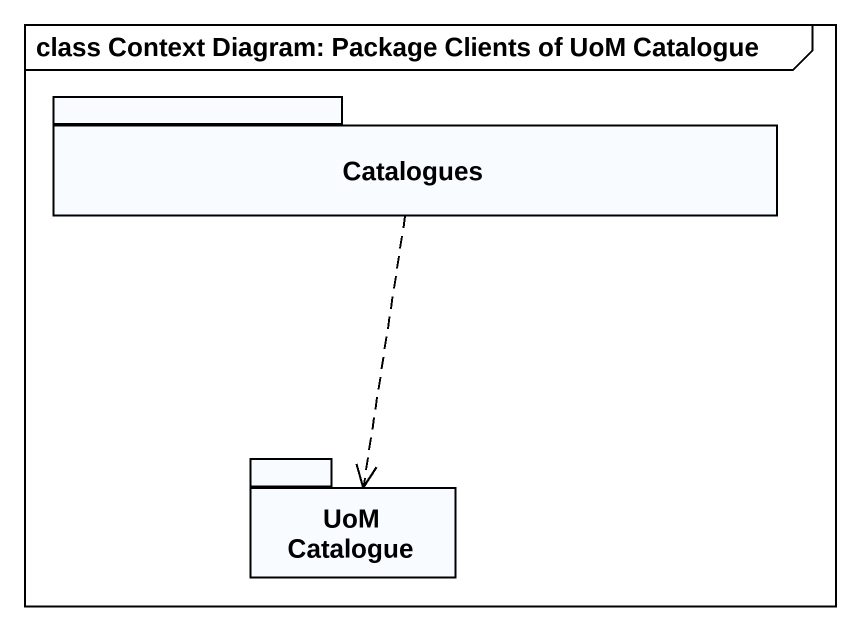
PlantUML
@startuml
mainframe class Context Diagram: Package Clients of UoM Catalogue
package Catalogues {
}
package "UoM Catalogue" as UoM_Catalogue {
}
Catalogues ..> UoM_Catalogue
@enduml
